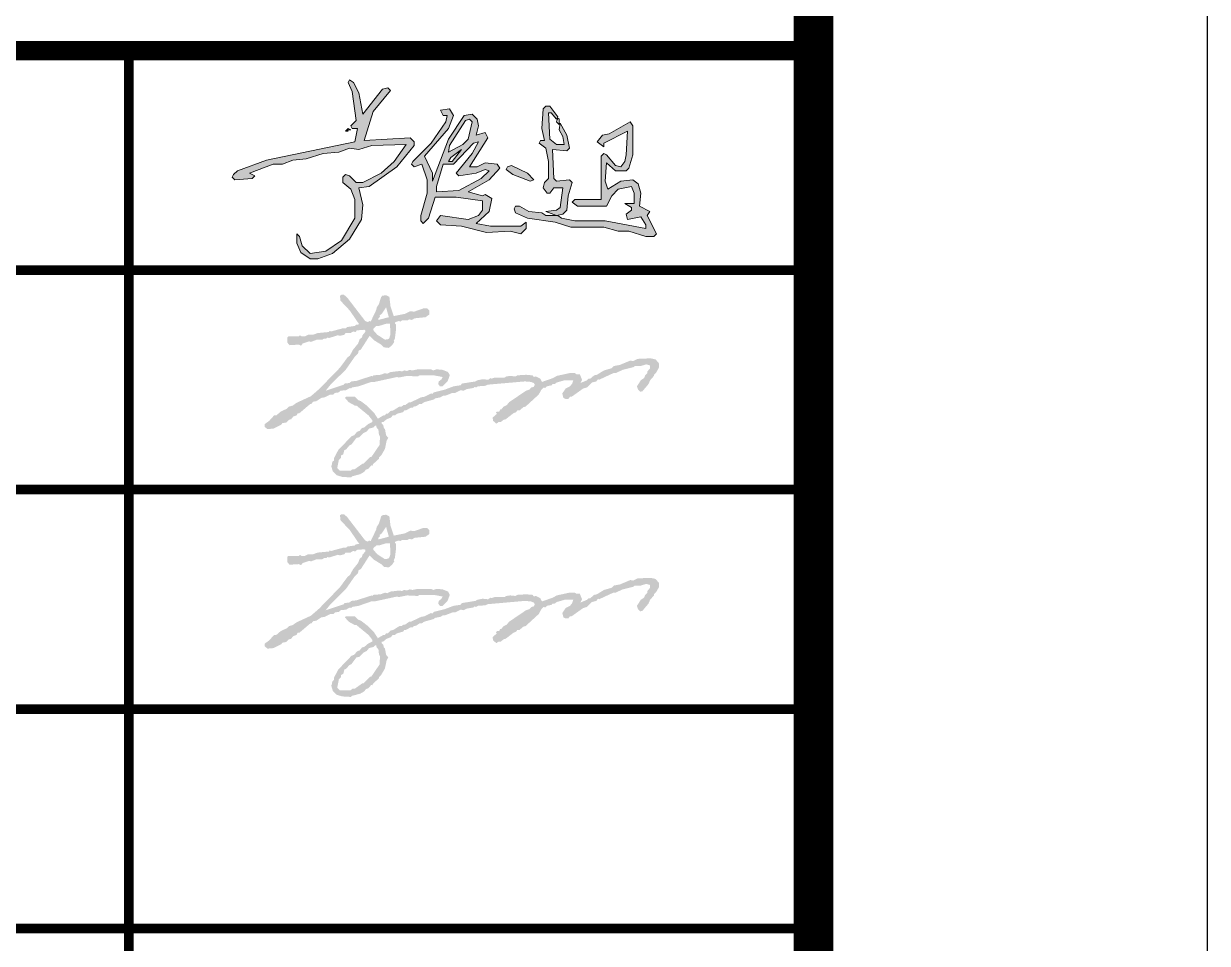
# Model space of a CAD drawing. Extents: x 1382187 to 1725648, y 860327 to 1571294.
# Drawn here: x 1528358 to 1531363, y 983233 to 985569 of the extents above; entities that cross this region are included whole.
import ezdxf

# ---------------------------------------------------------------- set-up
doc = ezdxf.new("R2010")
doc.units = 0
doc.header["$LTSCALE"] = 1000
doc.header["$MEASUREMENT"] = 0
doc.layers.add('ZC', color=6, linetype='Continuous', lineweight=40)
doc.layers.add('签名', color=7, linetype='Continuous', lineweight=18)
doc.layers.add('图框', color=140, linetype='Continuous')

# ---------------------------------------------------------------- blocks, each defined once
blk = doc.blocks.new('ljc')
at = {"linetype": 'Continuous'}
h = blk.add_hatch(color=0, dxfattribs=at)
h.paths.add_polyline_path([(2022.82, 1567.67), (2018.82, 1563.67), (2019.82, 1561.67), (2023.82, 1561.67), (2021.82, 1551.67), (1954.82, 1537.67), (1932.82, 1529.67), (1929.82, 1526.67), (1928.82, 1524.67), (1930.82, 1522.67), (1943.82, 1523.67), (1945.82, 1525.67), (1941.82, 1527.67), (1959.82, 1534.67), (1966.82, 1534.67), (1974.82, 1537.67), (1984.82, 1538.67), (1997.82, 1542.67), (2009.82, 1543.67), (2017.82, 1546.67), (2024.82, 1545.67), (2034.82, 1548.67), (2060.82, 1549.67), (2051.82, 1536.67), (2041.82, 1527.67), (2027.82, 1520.67), (2022.82, 1520.67), (2017.82, 1525.67), (2014.82, 1526.67), (2012.82, 1524.67), (2012.82, 1520.67), (2018.82, 1515.67), (2021.82, 1507.67), (2021.82, 1493.67), (2011.82, 1476.67), (1999.82, 1468.67), (1987.82, 1466.67), (1981.82, 1472.67), (1979.82, 1479.67), (1977.82, 1481.67), (1977.82, 1474.67), (1980.82, 1467.67), (1987.82, 1462.67), (1993.82, 1462.67), (2004.82, 1466.67), (2017.82, 1477.67), (2026.82, 1492.67), (2027.82, 1503.67), (2024.82, 1516.67), (2032.82, 1517.67), (2053.82, 1532.67), (2066.82, 1548.67), (2066.82, 1551.67), (2063.82, 1554.67), (2028.82, 1552.67), (2035.82, 1574.67), (2048.82, 1590.67), (2046.82, 1592.67), (2042.82, 1591.67), (2027.82, 1572.67), (2024.82, 1588.67), (2020.82, 1596.67), (2017.82, 1598.67), (2016.82, 1596.67), (2019.82, 1589.67)])
h.paths.add_polyline_path([(2080.82, 1521.67), (2080.82, 1527.67), (2074.82, 1540.67), (2092.82, 1561.67), (2096.82, 1571.67), (2093.82, 1576.67), (2086.82, 1575.67), (2088.82, 1571.67), (2091.82, 1571.67), (2090.82, 1566.67), (2079.82, 1550.67), (2065.82, 1536.67), (2064.82, 1534.67), (2066.82, 1532.67), (2072.82, 1534.67), (2076.82, 1522.67), (2076.82, 1512.67), (2071.82, 1495.67), (2071.82, 1491.67), (2073.82, 1489.67), (2077.82, 1493.67), (2082.82, 1509.67), (2098.82, 1509.67), (2118.82, 1506.67), (2118.82, 1499.67), (2115.82, 1495.67), (2107.82, 1492.67), (2086.82, 1495.67), (2083.82, 1491.67), (2086.82, 1488.67), (2102.82, 1487.67), (2121.82, 1482.67), (2139.82, 1483.67), (2147.82, 1481.67), (2151.82, 1485.67), (2151.82, 1490.67), (2147.82, 1487.67), (2124.82, 1487.67), (2113.82, 1489.67), (2123.82, 1498.67), (2125.82, 1508.67), (2120.82, 1511.67), (2118.82, 1510.67), (2107.82, 1513.67), (2123.82, 1522.67), (2131.82, 1531.67), (2129.82, 1534.67), (2120.82, 1535.67), (2114.82, 1532.67), (2108.82, 1532.67), (2122.82, 1554.67), (2120.82, 1558.67), (2113.82, 1556.67), (2115.82, 1563.67), (2114.82, 1568.67), (2110.82, 1572.67), (2104.82, 1571.67), (2092.82, 1553.67)])
h.paths.add_polyline_path([(2088.82, 1534.67), (2096.82, 1534.67), (2111.82, 1550.67), (2115.82, 1551.67), (2110.82, 1542.67), (2098.82, 1527.67), (2100.82, 1525.67), (2113.82, 1527.67), (2120.82, 1530.67), (2123.82, 1529.67), (2117.82, 1523.67), (2100.82, 1514.67), (2083.82, 1513.67), (2083.82, 1517.67)], flags=16)
h.paths.add_polyline_path([(2092.82, 1536.67), (2094.82, 1539.67), (2102.82, 1545.67), (2095.82, 1536.67)], flags=16)
h.paths.add_polyline_path([(2092.82, 1543.67), (2093.82, 1548.67), (2105.82, 1567.67), (2108.82, 1568.67), (2110.82, 1566.67), (2107.82, 1553.67), (2103.82, 1549.67)], flags=16)
h.paths.add_polyline_path([(2140.82, 1533.67), (2137.82, 1532.67), (2136.82, 1530.67), (2141.82, 1526.67), (2154.82, 1521.67), (2157.82, 1522.67), (2152.82, 1527.67)])
h.paths.add_polyline_path([(2174.82, 1521.67), (2172.82, 1523.67), (2171.82, 1545.67), (2182.82, 1544.67), (2184.82, 1546.67), (2182.82, 1556.67), (2177.82, 1565.67), (2176.82, 1560.67), (2179.82, 1555.67), (2180.82, 1549.67), (2174.82, 1549.67), (2169.82, 1553.67), (2168.82, 1573.67), (2170.82, 1573.67), (2174.82, 1568.67), (2175.82, 1570.67), (2169.82, 1578.67), (2166.82, 1578.67), (2164.82, 1576.67), (2163.82, 1561.67), (2165.82, 1552.67), (2162.82, 1552.67), (2161.82, 1550.67), (2166.82, 1546.67), (2168.82, 1536.67), (2168.82, 1523.67), (2165.82, 1520.67), (2164.82, 1516.67), (2167.82, 1512.67), (2169.82, 1512.67), (2172.82, 1516.67), (2179.82, 1516.67), (2177.82, 1501.67), (2174.82, 1499.67), (2166.82, 1498.67), (2174.82, 1495.67), (2179.82, 1496.67), (2182.82, 1499.67), (2183.82, 1510.67), (2186.82, 1520.67), (2184.82, 1522.67)])
h.paths.add_polyline_path([(2232.82, 1541.67), (2232.82, 1563.67), (2230.82, 1566.67), (2214.82, 1557.67), (2209.82, 1556.67), (2205.82, 1551.67), (2210.82, 1547.67), (2210.82, 1550.67), (2228.82, 1559.67), (2227.82, 1541.67), (2226.82, 1536.67), (2223.82, 1532.67), (2219.82, 1533.67), (2212.82, 1541.67), (2210.82, 1542.67), (2208.82, 1540.67), (2208.82, 1507.67), (2188.82, 1507.67), (2186.82, 1505.67), (2190.82, 1502.67), (2212.82, 1502.67), (2216.82, 1510.67), (2221.82, 1515.67), (2231.82, 1517.67), (2233.82, 1512.67), (2233.82, 1504.67), (2226.82, 1504.67), (2231.82, 1501.67), (2231.82, 1499.67), (2227.82, 1496.67), (2228.82, 1492.67), (2238.82, 1494.67), (2242.82, 1488.67), (2242.82, 1485.67), (2211.82, 1491.67), (2188.82, 1491.67), (2178.82, 1493.67), (2175.82, 1495.67), (2166.82, 1495.67), (2163.82, 1497.67), (2153.82, 1498.67), (2146.82, 1502.67), (2143.82, 1502.67), (2142.82, 1500.67), (2143.82, 1497.67), (2152.82, 1493.67), (2173.82, 1490.67), (2185.82, 1486.67), (2210.82, 1486.67), (2221.82, 1483.67), (2229.82, 1483.67), (2242.82, 1479.67), (2248.82, 1479.67), (2250.82, 1481.67), (2243.82, 1495.67), (2245.82, 1498.67), (2237.82, 1502.67), (2238.82, 1512.67), (2236.82, 1519.67), (2232.82, 1522.67), (2223.82, 1521.67), (2213.82, 1515.67), (2211.82, 1521.67), (2212.82, 1535.67), (2219.82, 1529.67), (2227.82, 1529.67), (2229.82, 1531.67)])
at = {"color": 0, "linetype": 'Continuous', "elevation": 16426272}
for points in [[(1929.82, 1526.67), (1928.82, 1524.67), (1930.82, 1522.67), (1943.82, 1523.67), (1945.82, 1525.67), (1941.82, 1527.67), (1959.82, 1534.67), (1966.82, 1534.67), (1974.82, 1537.67), (1984.82, 1538.67), (1997.82, 1542.67), (2009.82, 1543.67), (2017.82, 1546.67), (2024.82, 1545.67), (2034.82, 1548.67), (2060.82, 1549.67), (2051.82, 1536.67), (2041.82, 1527.67), (2027.82, 1520.67), (2022.82, 1520.67), (2017.82, 1525.67), (2014.82, 1526.67), (2012.82, 1524.67), (2012.82, 1520.67), (2018.82, 1515.67), (2021.82, 1507.67), (2021.82, 1493.67), (2011.82, 1476.67), (1999.82, 1468.67), (1987.82, 1466.67), (1981.82, 1472.67), (1979.82, 1479.67), (1977.82, 1481.67), (1977.82, 1474.67), (1980.82, 1467.67), (1987.82, 1462.67), (1993.82, 1462.67), (2004.82, 1466.67), (2017.82, 1477.67), (2026.82, 1492.67), (2027.82, 1503.67), (2024.82, 1516.67), (2032.82, 1517.67), (2053.82, 1532.67), (2066.82, 1548.67), (2066.82, 1551.67), (2063.82, 1554.67), (2028.82, 1552.67), (2035.82, 1574.67), (2048.82, 1590.67), (2046.82, 1592.67), (2042.82, 1591.67), (2027.82, 1572.67), (2024.82, 1588.67), (2020.82, 1596.67), (2017.82, 1598.67), (2016.82, 1596.67), (2019.82, 1589.67), (2022.82, 1567.67), (2018.82, 1563.67), (2019.82, 1561.67), (2023.82, 1561.67), (2021.82, 1551.67), (1954.82, 1537.67), (1932.82, 1529.67), (1929.82, 1526.67)], [(2065.82, 1536.67), (2064.82, 1534.67), (2066.82, 1532.67), (2072.82, 1534.67), (2076.82, 1522.67), (2076.82, 1512.67), (2071.82, 1495.67), (2071.82, 1491.67), (2073.82, 1489.67), (2077.82, 1493.67), (2082.82, 1509.67), (2098.82, 1509.67), (2118.82, 1506.67), (2118.82, 1499.67), (2115.82, 1495.67), (2107.82, 1492.67), (2086.82, 1495.67), (2083.82, 1491.67), (2086.82, 1488.67), (2102.82, 1487.67), (2121.82, 1482.67), (2139.82, 1483.67), (2147.82, 1481.67), (2151.82, 1485.67), (2151.82, 1490.67), (2147.82, 1487.67), (2124.82, 1487.67), (2113.82, 1489.67), (2123.82, 1498.67), (2125.82, 1508.67), (2120.82, 1511.67), (2118.82, 1510.67), (2107.82, 1513.67), (2123.82, 1522.67), (2131.82, 1531.67), (2129.82, 1534.67), (2120.82, 1535.67), (2114.82, 1532.67), (2108.82, 1532.67), (2122.82, 1554.67), (2120.82, 1558.67), (2113.82, 1556.67), (2115.82, 1563.67), (2114.82, 1568.67), (2110.82, 1572.67), (2104.82, 1571.67), (2092.82, 1553.67), (2080.82, 1521.67), (2080.82, 1527.67), (2074.82, 1540.67), (2092.82, 1561.67), (2096.82, 1571.67), (2093.82, 1576.67), (2086.82, 1575.67), (2088.82, 1571.67), (2091.82, 1571.67), (2090.82, 1566.67), (2079.82, 1550.67), (2065.82, 1536.67)], [(2162.82, 1552.67), (2161.82, 1550.67), (2166.82, 1546.67), (2168.82, 1536.67), (2168.82, 1523.67), (2165.82, 1520.67), (2164.82, 1516.67), (2167.82, 1512.67), (2169.82, 1512.67), (2172.82, 1516.67), (2179.82, 1516.67), (2177.82, 1501.67), (2174.82, 1499.67), (2166.82, 1498.67), (2174.82, 1495.67), (2179.82, 1496.67), (2182.82, 1499.67), (2183.82, 1510.67), (2186.82, 1520.67), (2184.82, 1522.67), (2174.82, 1521.67), (2172.82, 1523.67), (2171.82, 1545.67), (2182.82, 1544.67), (2184.82, 1546.67), (2182.82, 1556.67), (2177.82, 1565.67), (2176.82, 1560.67), (2179.82, 1555.67), (2180.82, 1549.67), (2174.82, 1549.67), (2169.82, 1553.67), (2168.82, 1573.67), (2170.82, 1573.67), (2174.82, 1568.67), (2175.82, 1570.67), (2169.82, 1578.67), (2166.82, 1578.67), (2164.82, 1576.67), (2163.82, 1561.67), (2165.82, 1552.67), (2162.82, 1552.67)], [(2092.82, 1543.67), (2093.82, 1548.67), (2105.82, 1567.67), (2108.82, 1568.67), (2110.82, 1566.67), (2107.82, 1553.67), (2103.82, 1549.67), (2092.82, 1543.67)], [(2143.82, 1502.67), (2142.82, 1500.67), (2143.82, 1497.67), (2152.82, 1493.67), (2173.82, 1490.67), (2185.82, 1486.67), (2210.82, 1486.67), (2221.82, 1483.67), (2229.82, 1483.67), (2242.82, 1479.67), (2248.82, 1479.67), (2250.82, 1481.67), (2243.82, 1495.67), (2245.82, 1498.67), (2237.82, 1502.67), (2238.82, 1512.67), (2236.82, 1519.67), (2232.82, 1522.67), (2223.82, 1521.67), (2213.82, 1515.67), (2211.82, 1521.67), (2212.82, 1535.67), (2219.82, 1529.67), (2227.82, 1529.67), (2229.82, 1531.67), (2232.82, 1541.67), (2232.82, 1563.67), (2230.82, 1566.67), (2214.82, 1557.67), (2209.82, 1556.67), (2205.82, 1551.67), (2210.82, 1547.67), (2210.82, 1550.67), (2228.82, 1559.67), (2227.82, 1541.67), (2226.82, 1536.67), (2223.82, 1532.67), (2219.82, 1533.67), (2212.82, 1541.67), (2210.82, 1542.67), (2208.82, 1540.67), (2208.82, 1507.67), (2188.82, 1507.67), (2186.82, 1505.67), (2190.82, 1502.67), (2212.82, 1502.67), (2216.82, 1510.67), (2221.82, 1515.67), (2231.82, 1517.67), (2233.82, 1512.67), (2233.82, 1504.67), (2226.82, 1504.67), (2231.82, 1501.67), (2231.82, 1499.67), (2227.82, 1496.67), (2228.82, 1492.67), (2238.82, 1494.67), (2242.82, 1488.67), (2242.82, 1485.67), (2211.82, 1491.67), (2188.82, 1491.67), (2178.82, 1493.67), (2175.82, 1495.67), (2166.82, 1495.67), (2163.82, 1497.67), (2153.82, 1498.67), (2146.82, 1502.67), (2143.82, 1502.67)], [(2176.82, 1568.67), (2175.82, 1569.67), (2174.82, 1566.67), (2176.82, 1564.67), (2176.82, 1568.67)], [(2015.82, 1560.67), (2014.82, 1559.67), (2016.82, 1559.67), (2015.82, 1560.67)], [(2016.82, 1561.67), (2015.82, 1560.67), (2018.82, 1560.67), (2016.82, 1561.67)], [(2083.82, 1513.67), (2083.82, 1517.67), (2088.82, 1534.67), (2096.82, 1534.67), (2111.82, 1550.67), (2115.82, 1551.67), (2110.82, 1542.67), (2098.82, 1527.67), (2100.82, 1525.67), (2113.82, 1527.67), (2120.82, 1530.67), (2123.82, 1529.67), (2117.82, 1523.67), (2100.82, 1514.67), (2083.82, 1513.67)], [(2092.82, 1536.67), (2094.82, 1539.67), (2102.82, 1545.67), (2095.82, 1536.67), (2092.82, 1536.67)], [(2137.82, 1532.67), (2136.82, 1530.67), (2141.82, 1526.67), (2154.82, 1521.67), (2157.82, 1522.67), (2152.82, 1527.67), (2140.82, 1533.67), (2137.82, 1532.67)]]:
    blk.add_lwpolyline(points, dxfattribs=at)
blk = doc.blocks.new('A$C7B7C77C1')
at = {"layer": '签名'}
h = blk.add_hatch(color=2, dxfattribs=at)
h.dxf.hatch_style = 1
h.paths.add_polyline_path([(-1104.7, 8514.7), (-1104.7, 8518.9), (-1100.5, 8523.1), (-1101.9, 8525.9), (-1096.3, 8530.1), (-1085.2, 8546.8), (-1078.2, 8521.7)], flags=16)
h.paths.add_polyline_path([(-1117.3, 8488.3), (-1117.3, 8492.4), (-1110.3, 8499.4), (-1103.3, 8499.4), (-1085.2, 8505), (-1075.4, 8505), (-1074, 8478.5), (-1076.8, 8468.8), (-1079.6, 8466), (-1088, 8464.6), (-1107.5, 8477.1)], flags=16)
h.paths.add_polyline_path([(-1209.2, 8138.4), (-1205.1, 8159.3), (-1199.5, 8164.9), (-1199.5, 8170.5), (-1193.9, 8173.3), (-1191.1, 8184.4), (-1186.9, 8185.8), (-1178.6, 8195.6), (-1173, 8198.4), (-1160.5, 8215.1), (-1153.5, 8216.5), (-1142.3, 8227.6), (-1134, 8231.8), (-1128.4, 8238.8), (-1117.3, 8241.6), (-1113.1, 8245.8), (-1110.3, 8245.8), (-1108.9, 8240.2), (-1104.7, 8236), (-1103.3, 8223.5), (-1100.5, 8217.9), (-1101.9, 8197), (-1122.8, 8166.3), (-1125.6, 8166.3), (-1142.3, 8149.6), (-1145.1, 8149.6), (-1164.6, 8135.7), (-1170.2, 8135.7), (-1175.8, 8131.5), (-1202.3, 8131.5)], flags=16)
h.paths.add_polyline_path([(-1223.2, 8145.4), (-1224.6, 8144), (-1220.4, 8130.1), (-1210.6, 8120.3), (-1196.7, 8116.1), (-1174.4, 8114.7), (-1171.6, 8117.5), (-1150.7, 8123.1), (-1140.9, 8128.7), (-1136.8, 8134.3), (-1129.8, 8137), (-1122.8, 8145.4), (-1120, 8144), (-1118.6, 8148.2), (-1103.3, 8162.1), (-1103.3, 8164.9), (-1097.7, 8170.5), (-1088, 8187.2), (-1083.8, 8208.1), (-1079.6, 8215.1), (-1085.2, 8222.1), (-1088, 8237.4), (-1090.8, 8240.2), (-1092.2, 8247.1), (-1096.3, 8251.3), (-1096.3, 8255.5), (-1092.2, 8255.5), (-1083.8, 8262.5), (-1072.7, 8266.7), (-1068.5, 8272.2), (-1062.9, 8272.2), (-1057.3, 8276.4), (-1042, 8280.6), (-1039.2, 8284.8), (-1035, 8284.8), (-1022.5, 8291.7), (-1016.9, 8291.7), (-1015.5, 8294.5), (-1008.5, 8295.9), (-1000.2, 8301.5), (-994.6, 8301.5), (-989, 8305.7), (-963.9, 8312.7), (-961.2, 8315.4), (-947.2, 8318.2), (-940.3, 8322.4), (-934.7, 8322.4), (-916.6, 8329.4), (-909.6, 8329.4), (-895.7, 8336.3), (-888.7, 8335), (-880.3, 8339.1), (-863.6, 8341.9), (-860.8, 8344.7), (-856.6, 8343.3), (-852.4, 8346.1), (-832.9, 8347.5), (-827.4, 8350.3), (-732.6, 8358.6), (-717.3, 8357.3), (-710.3, 8354.5), (-707.5, 8350.3), (-710.3, 8344.7), (-715.9, 8343.3), (-721.4, 8337.7), (-729.8, 8335), (-773, 8305.7), (-778.6, 8298.7), (-786.9, 8294.5), (-792.5, 8287.6), (-795.3, 8287.6), (-798.1, 8282), (-803.7, 8282), (-806.5, 8279.2), (-803.7, 8276.4), (-814.8, 8266.7), (-813.4, 8258.3), (-805.1, 8251.3), (-799.5, 8255.5), (-793.9, 8255.5), (-786.9, 8261.1), (-781.4, 8262.5), (-761.9, 8277.8), (-754.9, 8280.6), (-752.1, 8284.8), (-746.5, 8284.8), (-736.8, 8293.1), (-731.2, 8294.5), (-697.7, 8325.2), (-690.8, 8337.7), (-685.2, 8343.3), (-681, 8341.9), (-676.8, 8346.1), (-664.3, 8348.9), (-662.9, 8351.7), (-657.3, 8351.7), (-651.7, 8355.9), (-632.2, 8361.4), (-609.9, 8361.4), (-612.7, 8353.1), (-618.3, 8346.1), (-629.4, 8340.5), (-637.8, 8328), (-635, 8316.8), (-629.4, 8314), (-622.5, 8314), (-618.3, 8319.6), (-614.1, 8319.6), (-584.9, 8340.5), (-575.1, 8343.3), (-562.6, 8355.9), (-551.4, 8358.6), (-547.2, 8364.2), (-544.4, 8362.8), (-508.2, 8379.6), (-502.6, 8379.6), (-484.5, 8387.9), (-456.6, 8394.9), (-453.8, 8397.7), (-438.5, 8397.7), (-424.6, 8401.9), (-414.8, 8399.1), (-414.8, 8392.1), (-421.8, 8383.7), (-421.8, 8379.6), (-427.4, 8374), (-430.1, 8367), (-438.5, 8361.4), (-448.3, 8346.1), (-445.5, 8337.7), (-439.9, 8332.2), (-434.3, 8333.6), (-419, 8351.7), (-414.8, 8361.4), (-405.1, 8372.6), (-405.1, 8375.4), (-399.5, 8380.9), (-392.5, 8393.5), (-392.5, 8404.6), (-400.9, 8414.4), (-413.4, 8417.2), (-446.9, 8415.8), (-458, 8410.2), (-465, 8411.6), (-491.5, 8400.5), (-506.8, 8397.7), (-512.4, 8392.1), (-531.9, 8386.5), (-550, 8375.4), (-557, 8374), (-566.7, 8365.6), (-570.9, 8365.6), (-575.1, 8361.4), (-591.8, 8354.5), (-587.6, 8362.8), (-593.2, 8376.8), (-601.6, 8376.8), (-605.8, 8379.6), (-619.7, 8379.6), (-651.7, 8372.6), (-661.5, 8367), (-689.4, 8357.3), (-693.6, 8365.6), (-704.7, 8371.2), (-710.3, 8369.8), (-713.1, 8374), (-729.8, 8375.4), (-752.1, 8374), (-756.3, 8371.2), (-770.2, 8372.6), (-780, 8371.2), (-784.2, 8368.4), (-809.2, 8368.4), (-817.6, 8365.6), (-820.4, 8367), (-826, 8362.8), (-839.9, 8364.2), (-853.8, 8361.4), (-858, 8358.6), (-892.9, 8353.1), (-895.7, 8348.9), (-913.8, 8346.1), (-936.1, 8337.7), (-963.9, 8330.8), (-968.1, 8326.6), (-970.9, 8328), (-987.6, 8319.6), (-996, 8318.2), (-1022.5, 8305.7), (-1026.7, 8305.7), (-1036.4, 8298.7), (-1040.6, 8298.7), (-1046.2, 8294.5), (-1051.7, 8294.5), (-1067.1, 8284.8), (-1074, 8283.4), (-1081, 8276.4), (-1085.2, 8276.4), (-1088, 8272.2), (-1092.2, 8272.2), (-1106.1, 8263.9), (-1115.9, 8279.2), (-1132.6, 8295.9), (-1149.3, 8308.5), (-1156.3, 8311.3), (-1164.6, 8319.6), (-1186.9, 8319.6), (-1189.7, 8316.8), (-1180, 8305.7), (-1164.6, 8297.3), (-1160.5, 8297.3), (-1129.8, 8272.2), (-1120, 8259.7), (-1120, 8255.5), (-1131.2, 8249.9), (-1140.9, 8241.6), (-1146.5, 8240.2), (-1152.1, 8233.2), (-1159.1, 8230.4), (-1166, 8222.1), (-1173, 8219.3), (-1206.5, 8184.4), (-1217.6, 8163.5), (-1217.6, 8158), (-1221.8, 8153.8)])
h.paths.add_polyline_path([(-1391.8, 8251.3), (-1393.2, 8249.9), (-1393.2, 8243), (-1386.2, 8237.4), (-1370.9, 8238.8), (-1351.4, 8248.5), (-1348.6, 8252.7), (-1338.9, 8254.1), (-1331.9, 8261.1), (-1326.3, 8262.5), (-1320.7, 8269.4), (-1312.4, 8272.2), (-1309.6, 8277.8), (-1305.4, 8277.8), (-1277.5, 8301.5), (-1274.7, 8301.5), (-1270.6, 8307.1), (-1262.2, 8308.5), (-1249.7, 8316.8), (-1241.3, 8318.2), (-1227.4, 8325.2), (-1219, 8325.2), (-1214.8, 8329.4), (-1205.1, 8330.8), (-1200.9, 8335), (-1186.9, 8336.3), (-1177.2, 8341.9), (-1174.4, 8340.5), (-1171.6, 8343.3), (-1154.9, 8346.1), (-1122.8, 8357.3), (-1114.5, 8357.3), (-1057.3, 8369.8), (-1053.1, 8368.4), (-1032.2, 8372.6), (-1004.4, 8371.2), (-1000.2, 8374), (-963.9, 8374), (-941.6, 8369.8), (-944.4, 8364.2), (-951.4, 8358.6), (-952.8, 8351.7), (-948.6, 8346.1), (-941.6, 8346.1), (-929.1, 8358.6), (-923.5, 8374), (-927.7, 8382.3), (-941.6, 8387.9), (-957, 8389.3), (-965.3, 8386.5), (-970.9, 8389.3), (-1004.4, 8389.3), (-1018.3, 8386.5), (-1025.3, 8387.9), (-1032.2, 8385.1), (-1039.2, 8386.5), (-1044.8, 8383.7), (-1050.4, 8385.1), (-1074, 8382.3), (-1082.4, 8378.2), (-1088, 8379.6), (-1099.1, 8375.4), (-1117.3, 8374), (-1120, 8371.2), (-1121.4, 8372.6), (-1160.5, 8360), (-1173, 8358.6), (-1178.6, 8354.5), (-1191.1, 8353.1), (-1192.5, 8350.3), (-1238.5, 8335), (-1227.4, 8348.9), (-1186.9, 8389.3), (-1164.6, 8421.4), (-1156.3, 8429.7), (-1154.9, 8436.7), (-1149.3, 8439.5), (-1127, 8474.3), (-1115.9, 8463.2), (-1097.7, 8452), (-1090.8, 8445.1), (-1078.2, 8443.7), (-1069.9, 8450.6), (-1064.3, 8459), (-1065.7, 8461.8), (-1062.9, 8467.4), (-1060.1, 8489.7), (-1060.1, 8503.6), (-1062.9, 8506.4), (-1061.5, 8509.2), (-1053.1, 8512), (-1049, 8510.6), (-1044.8, 8513.4), (-1030.8, 8513.4), (-1026.7, 8516.1), (-1019.7, 8514.7), (-1012.7, 8518.9), (-984.9, 8521.7), (-975.1, 8528.7), (-975.1, 8538.4), (-980.7, 8544), (-990.4, 8544), (-1014.1, 8535.7), (-1023.9, 8537), (-1037.8, 8530.1), (-1065.7, 8524.5), (-1074, 8549.6), (-1076.8, 8573.3), (-1085.2, 8577.5), (-1095, 8576.1), (-1097.7, 8573.3), (-1103.3, 8555.2), (-1108.9, 8546.8), (-1110.3, 8539.8), (-1124.2, 8510.6), (-1128.4, 8512), (-1131.2, 8509.2), (-1138.2, 8512), (-1184.2, 8571.9), (-1192.5, 8578.9), (-1198.1, 8578.9), (-1202.3, 8576.1), (-1200.9, 8563.5), (-1177.2, 8538.4), (-1153.5, 8503.6), (-1161.9, 8502.2), (-1164.6, 8499.4), (-1184.2, 8496.6), (-1186.9, 8493.8), (-1193.9, 8493.8), (-1224.6, 8485.5), (-1228.8, 8486.9), (-1230.1, 8484.1), (-1259.4, 8481.3), (-1270.6, 8477.1), (-1283.1, 8477.1), (-1291.5, 8472.9), (-1299.8, 8472.9), (-1304, 8475.7), (-1306.8, 8472.9), (-1333.3, 8472.9), (-1336.1, 8470.1), (-1336.1, 8457.6), (-1330.5, 8450.6), (-1306.8, 8452), (-1301.2, 8449.2), (-1297, 8454.8), (-1280.3, 8460.4), (-1276.1, 8459), (-1260.8, 8464.6), (-1246.9, 8464.6), (-1242.7, 8467.4), (-1237.1, 8467.4), (-1234.3, 8470.1), (-1230.1, 8468.8), (-1207.8, 8475.7), (-1202.3, 8474.3), (-1191.1, 8477.1), (-1188.3, 8481.3), (-1175.8, 8481.3), (-1168.8, 8485.5), (-1163.2, 8484.1), (-1159.1, 8488.3), (-1140.9, 8489.7), (-1138.2, 8488.3), (-1138.2, 8484.1), (-1145.1, 8475.7), (-1146.5, 8470.1), (-1152.1, 8466), (-1156.3, 8454.8), (-1168.8, 8439.5), (-1177.2, 8424.2), (-1182.8, 8420), (-1202.3, 8393.5), (-1255.2, 8339.1), (-1276.1, 8321), (-1312.4, 8304.3), (-1322.1, 8297.3), (-1331.9, 8294.5), (-1337.5, 8289), (-1352.8, 8282), (-1363.9, 8272.2), (-1369.5, 8272.2), (-1382.1, 8258.3)])
h = blk.add_hatch(color=2, dxfattribs=at)
h.dxf.hatch_style = 1
h.paths.add_polyline_path([(-1104.7, 7957.3), (-1104.7, 7961.4), (-1100.5, 7965.6), (-1101.9, 7968.4), (-1096.3, 7972.6), (-1085.2, 7989.3), (-1078.2, 7964.2)], flags=16)
h.paths.add_polyline_path([(-1117.3, 7930.8), (-1117.3, 7935), (-1110.3, 7941.9), (-1103.3, 7941.9), (-1085.2, 7947.5), (-1075.4, 7947.5), (-1074, 7921), (-1076.8, 7911.3), (-1079.6, 7908.5), (-1088, 7907.1), (-1107.5, 7919.6)], flags=16)
h.paths.add_polyline_path([(-1209.2, 7580.9), (-1205.1, 7601.9), (-1199.5, 7607.4), (-1199.5, 7613), (-1193.9, 7615.8), (-1191.1, 7626.9), (-1186.9, 7628.3), (-1178.6, 7638.1), (-1173, 7640.9), (-1160.5, 7657.6), (-1153.5, 7659), (-1142.3, 7670.1), (-1134, 7674.3), (-1128.4, 7681.3), (-1117.3, 7684.1), (-1113.1, 7688.3), (-1110.3, 7688.3), (-1108.9, 7682.7), (-1104.7, 7678.5), (-1103.3, 7666), (-1100.5, 7660.4), (-1101.9, 7639.5), (-1122.8, 7608.8), (-1125.6, 7608.8), (-1142.3, 7592.1), (-1145.1, 7592.1), (-1164.6, 7578.2), (-1170.2, 7578.2), (-1175.8, 7574), (-1202.3, 7574)], flags=16)
h.paths.add_polyline_path([(-1223.2, 7587.9), (-1224.6, 7586.5), (-1220.4, 7572.6), (-1210.6, 7562.8), (-1196.7, 7558.6), (-1174.4, 7557.3), (-1171.6, 7560), (-1150.7, 7565.6), (-1140.9, 7571.2), (-1136.8, 7576.8), (-1129.8, 7579.6), (-1122.8, 7587.9), (-1120, 7586.5), (-1118.6, 7590.7), (-1103.3, 7604.6), (-1103.3, 7607.4), (-1097.7, 7613), (-1088, 7629.7), (-1083.8, 7650.6), (-1079.6, 7657.6), (-1085.2, 7664.6), (-1088, 7679.9), (-1090.8, 7682.7), (-1092.2, 7689.7), (-1096.3, 7693.8), (-1096.3, 7698), (-1092.2, 7698), (-1083.8, 7705), (-1072.7, 7709.2), (-1068.5, 7714.7), (-1062.9, 7714.7), (-1057.3, 7718.9), (-1042, 7723.1), (-1039.2, 7727.3), (-1035, 7727.3), (-1022.5, 7734.3), (-1016.9, 7734.3), (-1015.5, 7737), (-1008.5, 7738.4), (-1000.2, 7744), (-994.6, 7744), (-989, 7748.2), (-963.9, 7755.2), (-961.2, 7758), (-947.2, 7760.7), (-940.3, 7764.9), (-934.7, 7764.9), (-916.6, 7771.9), (-909.6, 7771.9), (-895.7, 7778.9), (-888.7, 7777.5), (-880.3, 7781.6), (-863.6, 7784.4), (-860.8, 7787.2), (-856.6, 7785.8), (-852.4, 7788.6), (-832.9, 7790), (-827.4, 7792.8), (-732.6, 7801.2), (-717.3, 7799.8), (-710.3, 7797), (-707.5, 7792.8), (-710.3, 7787.2), (-715.9, 7785.8), (-721.4, 7780.3), (-729.8, 7777.5), (-773, 7748.2), (-778.6, 7741.2), (-786.9, 7737), (-792.5, 7730.1), (-795.3, 7730.1), (-798.1, 7724.5), (-803.7, 7724.5), (-806.5, 7721.7), (-803.7, 7718.9), (-814.8, 7709.2), (-813.4, 7700.8), (-805.1, 7693.8), (-799.5, 7698), (-793.9, 7698), (-786.9, 7703.6), (-781.4, 7705), (-761.9, 7720.3), (-754.9, 7723.1), (-752.1, 7727.3), (-746.5, 7727.3), (-736.8, 7735.7), (-731.2, 7737), (-697.7, 7767.7), (-690.8, 7780.3), (-685.2, 7785.8), (-681, 7784.4), (-676.8, 7788.6), (-664.3, 7791.4), (-662.9, 7794.2), (-657.3, 7794.2), (-651.7, 7798.4), (-632.2, 7803.9), (-609.9, 7803.9), (-612.7, 7795.6), (-618.3, 7788.6), (-629.4, 7783), (-637.8, 7770.5), (-635, 7759.3), (-629.4, 7756.6), (-622.5, 7756.6), (-618.3, 7762.1), (-614.1, 7762.1), (-584.9, 7783), (-575.1, 7785.8), (-562.6, 7798.4), (-551.4, 7801.2), (-547.2, 7806.7), (-544.4, 7805.3), (-508.2, 7822.1), (-502.6, 7822.1), (-484.5, 7830.4), (-456.6, 7837.4), (-453.8, 7840.2), (-438.5, 7840.2), (-424.6, 7844.4), (-414.8, 7841.6), (-414.8, 7834.6), (-421.8, 7826.2), (-421.8, 7822.1), (-427.4, 7816.5), (-430.1, 7809.5), (-438.5, 7803.9), (-448.3, 7788.6), (-445.5, 7780.3), (-439.9, 7774.7), (-434.3, 7776.1), (-419, 7794.2), (-414.8, 7803.9), (-405.1, 7815.1), (-405.1, 7817.9), (-399.5, 7823.5), (-392.5, 7836), (-392.5, 7847.1), (-400.9, 7856.9), (-413.4, 7859.7), (-446.9, 7858.3), (-458, 7852.7), (-465, 7854.1), (-491.5, 7843), (-506.8, 7840.2), (-512.4, 7834.6), (-531.9, 7829), (-550, 7817.9), (-557, 7816.5), (-566.7, 7808.1), (-570.9, 7808.1), (-575.1, 7803.9), (-591.8, 7797), (-587.6, 7805.3), (-593.2, 7819.3), (-601.6, 7819.3), (-605.8, 7822.1), (-619.7, 7822.1), (-651.7, 7815.1), (-661.5, 7809.5), (-689.4, 7799.8), (-693.6, 7808.1), (-704.7, 7813.7), (-710.3, 7812.3), (-713.1, 7816.5), (-729.8, 7817.9), (-752.1, 7816.5), (-756.3, 7813.7), (-770.2, 7815.1), (-780, 7813.7), (-784.2, 7810.9), (-809.2, 7810.9), (-817.6, 7808.1), (-820.4, 7809.5), (-826, 7805.3), (-839.9, 7806.7), (-853.8, 7803.9), (-858, 7801.2), (-892.9, 7795.6), (-895.7, 7791.4), (-913.8, 7788.6), (-936.1, 7780.3), (-963.9, 7773.3), (-968.1, 7769.1), (-970.9, 7770.5), (-987.6, 7762.1), (-996, 7760.7), (-1022.5, 7748.2), (-1026.7, 7748.2), (-1036.4, 7741.2), (-1040.6, 7741.2), (-1046.2, 7737), (-1051.7, 7737), (-1067.1, 7727.3), (-1074, 7725.9), (-1081, 7718.9), (-1085.2, 7718.9), (-1088, 7714.7), (-1092.2, 7714.7), (-1106.1, 7706.4), (-1115.9, 7721.7), (-1132.6, 7738.4), (-1149.3, 7751), (-1156.3, 7753.8), (-1164.6, 7762.1), (-1186.9, 7762.1), (-1189.7, 7759.3), (-1180, 7748.2), (-1164.6, 7739.8), (-1160.5, 7739.8), (-1129.8, 7714.7), (-1120, 7702.2), (-1120, 7698), (-1131.2, 7692.4), (-1140.9, 7684.1), (-1146.5, 7682.7), (-1152.1, 7675.7), (-1159.1, 7672.9), (-1166, 7664.6), (-1173, 7661.8), (-1206.5, 7626.9), (-1217.6, 7606), (-1217.6, 7600.5), (-1221.8, 7596.3)])
h.paths.add_polyline_path([(-1391.8, 7693.8), (-1393.2, 7692.4), (-1393.2, 7685.5), (-1386.2, 7679.9), (-1370.9, 7681.3), (-1351.4, 7691.1), (-1348.6, 7695.2), (-1338.9, 7696.6), (-1331.9, 7703.6), (-1326.3, 7705), (-1320.7, 7712), (-1312.4, 7714.7), (-1309.6, 7720.3), (-1305.4, 7720.3), (-1277.5, 7744), (-1274.7, 7744), (-1270.6, 7749.6), (-1262.2, 7751), (-1249.7, 7759.3), (-1241.3, 7760.7), (-1227.4, 7767.7), (-1219, 7767.7), (-1214.8, 7771.9), (-1205.1, 7773.3), (-1200.9, 7777.5), (-1186.9, 7778.9), (-1177.2, 7784.4), (-1174.4, 7783), (-1171.6, 7785.8), (-1154.9, 7788.6), (-1122.8, 7799.8), (-1114.5, 7799.8), (-1057.3, 7812.3), (-1053.1, 7810.9), (-1032.2, 7815.1), (-1004.4, 7813.7), (-1000.2, 7816.5), (-963.9, 7816.5), (-941.6, 7812.3), (-944.4, 7806.7), (-951.4, 7801.2), (-952.8, 7794.2), (-948.6, 7788.6), (-941.6, 7788.6), (-929.1, 7801.2), (-923.5, 7816.5), (-927.7, 7824.9), (-941.6, 7830.4), (-957, 7831.8), (-965.3, 7829), (-970.9, 7831.8), (-1004.4, 7831.8), (-1018.3, 7829), (-1025.3, 7830.4), (-1032.2, 7827.6), (-1039.2, 7829), (-1044.8, 7826.2), (-1050.4, 7827.6), (-1074, 7824.9), (-1082.4, 7820.7), (-1088, 7822.1), (-1099.1, 7817.9), (-1117.3, 7816.5), (-1120, 7813.7), (-1121.4, 7815.1), (-1160.5, 7802.6), (-1173, 7801.2), (-1178.6, 7797), (-1191.1, 7795.6), (-1192.5, 7792.8), (-1238.5, 7777.5), (-1227.4, 7791.4), (-1186.9, 7831.8), (-1164.6, 7863.9), (-1156.3, 7872.2), (-1154.9, 7879.2), (-1149.3, 7882), (-1127, 7916.8), (-1115.9, 7905.7), (-1097.7, 7894.5), (-1090.8, 7887.6), (-1078.2, 7886.2), (-1069.9, 7893.1), (-1064.3, 7901.5), (-1065.7, 7904.3), (-1062.9, 7909.9), (-1060.1, 7932.2), (-1060.1, 7946.1), (-1062.9, 7948.9), (-1061.5, 7951.7), (-1053.1, 7954.5), (-1049, 7953.1), (-1044.8, 7955.9), (-1030.8, 7955.9), (-1026.7, 7958.6), (-1019.7, 7957.3), (-1012.7, 7961.4), (-984.9, 7964.2), (-975.1, 7971.2), (-975.1, 7980.9), (-980.7, 7986.5), (-990.4, 7986.5), (-1014.1, 7978.2), (-1023.9, 7979.6), (-1037.8, 7972.6), (-1065.7, 7967), (-1074, 7992.1), (-1076.8, 8015.8), (-1085.2, 8020), (-1095, 8018.6), (-1097.7, 8015.8), (-1103.3, 7997.7), (-1108.9, 7989.3), (-1110.3, 7982.3), (-1124.2, 7953.1), (-1128.4, 7954.5), (-1131.2, 7951.7), (-1138.2, 7954.5), (-1184.2, 8014.4), (-1192.5, 8021.4), (-1198.1, 8021.4), (-1202.3, 8018.6), (-1200.9, 8006), (-1177.2, 7980.9), (-1153.5, 7946.1), (-1161.9, 7944.7), (-1164.6, 7941.9), (-1184.2, 7939.1), (-1186.9, 7936.3), (-1193.9, 7936.3), (-1224.6, 7928), (-1228.8, 7929.4), (-1230.1, 7926.6), (-1259.4, 7923.8), (-1270.6, 7919.6), (-1283.1, 7919.6), (-1291.5, 7915.4), (-1299.8, 7915.4), (-1304, 7918.2), (-1306.8, 7915.4), (-1333.3, 7915.4), (-1336.1, 7912.7), (-1336.1, 7900.1), (-1330.5, 7893.1), (-1306.8, 7894.5), (-1301.2, 7891.7), (-1297, 7897.3), (-1280.3, 7902.9), (-1276.1, 7901.5), (-1260.8, 7907.1), (-1246.9, 7907.1), (-1242.7, 7909.9), (-1237.1, 7909.9), (-1234.3, 7912.7), (-1230.1, 7911.3), (-1207.8, 7918.2), (-1202.3, 7916.8), (-1191.1, 7919.6), (-1188.3, 7923.8), (-1175.8, 7923.8), (-1168.8, 7928), (-1163.2, 7926.6), (-1159.1, 7930.8), (-1140.9, 7932.2), (-1138.2, 7930.8), (-1138.2, 7926.6), (-1145.1, 7918.2), (-1146.5, 7912.7), (-1152.1, 7908.5), (-1156.3, 7897.3), (-1168.8, 7882), (-1177.2, 7866.7), (-1182.8, 7862.5), (-1202.3, 7836), (-1255.2, 7781.6), (-1276.1, 7763.5), (-1312.4, 7746.8), (-1322.1, 7739.8), (-1331.9, 7737), (-1337.5, 7731.5), (-1352.8, 7724.5), (-1363.9, 7714.7), (-1369.5, 7714.7), (-1382.1, 7700.8)])
at = {"layer": '图框'}
for points, const_width in [([(3.4, 9198.8), (-4874.6, 9198.8)], 48.8), ([(-4874.6, 9198.8), (3.4, 9198.8)], 48.8), ([(-1738.7, 4738.9), (-1738.7, 9198.8)], 24.4), ([(-4874.6, 8641.3), (3.4, 8641.3)], 24.4), ([(-4874.6, 8083.9), (3.4, 8083.9)], 24.4), ([(-4874.6, 7526.4), (3.4, 7526.4)], 24.4), ([(-4874.6, 6968.9), (3.4, 6968.9)], 24.4)]:
    blk.add_lwpolyline(points, dxfattribs=dict(at, const_width=const_width))
at = {"layer": '签名', "color": 2, "xscale": 3.344947735061837, "yscale": 3.344947735061837, "zscale": 3.344947735061837}
blk.add_blockref('ljc', (-7927.5, 3777.1, -54945021.3), dxfattribs=at)

msp = doc.modelspace()

# ---------------------------------------------------------------- linework, layer by layer
at = {"layer": '图框'}
msp.add_lwpolyline([(1471963.5, 975302), (1531363.5, 975302), (1531363.5, 1017302), (1471963.5, 1017302)], close=True, dxfattribs=at)
at = {"layer": '图框', "const_width": 100}
msp.add_lwpolyline([(1474463.5, 976302), (1530363.5, 976302), (1530363.5, 1016302), (1474463.5, 1016302)], close=True, dxfattribs=at)

# ---------------------------------------------------------------- block references
at = {"layer": 'ZC'}
msp.add_blockref('A$C7B7C77C1', (1530363.5, 976302), dxfattribs=at)

doc.saveas('drawing.dxf')
